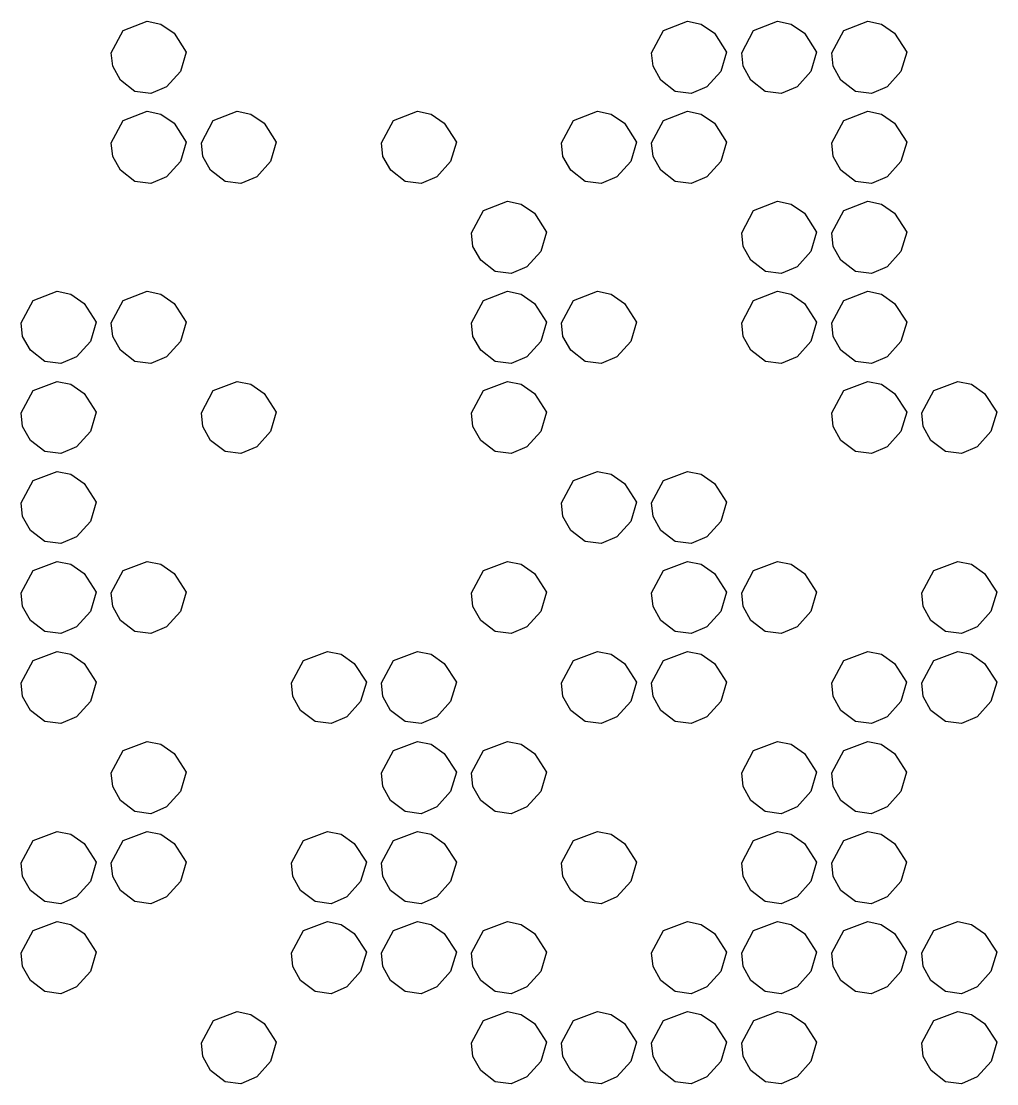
# Model space of a CAD drawing. Extents: x -13.9 to 69.6, y -29.8 to 53.7.
# Drawn here: x -13.84 to 10.62, y 2.16 to 28.81 of the extents above; entities that cross this region are included whole.
import ezdxf

# ---------------------------------------------------------------- set-up
doc = ezdxf.new("R2010")
doc.units = 0

msp = doc.modelspace()

# ---------------------------------------------------------------- linework, layer by layer
at = {"layer": 'Image'}
for p, q in [((-11.278825, 28.578363), (-10.6776, 28.807643)), ((-10.6776, 28.807643), (-10.335418, 28.735656)), ((2.267875, 28.578363), (2.8691, 28.807643)), ((2.8691, 28.807643), (3.211282, 28.735656)), ((4.525655, 28.578363), (5.12688, 28.807643)), ((5.12688, 28.807643), (5.469062, 28.735656)), ((6.783435, 28.578363), (7.38466, 28.807643)), ((7.38466, 28.807643), (7.726842, 28.735656)), ((-11.578615, 28.018361), (-11.278825, 28.578363)), ((-10.335418, 28.735656), (-10.00364, 28.50586)), ((1.968085, 28.018361), (2.267875, 28.578363)), ((3.211282, 28.735656), (3.54306, 28.50586)), ((4.225865, 28.018361), (4.525655, 28.578363)), ((5.469062, 28.735656), (5.80084, 28.50586)), ((6.483645, 28.018361), (6.783435, 28.578363)), ((7.726842, 28.735656), (8.05862, 28.50586)), ((-10.00364, 28.50586), (-9.700328, 28.034118)), ((3.54306, 28.50586), (3.846372, 28.034118)), ((5.80084, 28.50586), (6.104152, 28.034118)), ((8.05862, 28.50586), (8.361932, 28.034118)), ((-11.544003, 27.676947), (-11.578615, 28.018361)), ((-9.700328, 28.034118), (-9.844107, 27.550047)), ((2.002697, 27.676947), (1.968085, 28.018361)), ((3.846372, 28.034118), (3.702593, 27.550047)), ((4.260477, 27.676947), (4.225865, 28.018361)), ((6.104152, 28.034118), (5.960373, 27.550047)), ((6.518257, 27.676947), (6.483645, 28.018361)), ((8.361932, 28.034118), (8.218153, 27.550047)), ((-11.34827, 27.32798), (-11.544003, 27.676947)), ((-9.844107, 27.550047), (-10.191272, 27.164926)), ((2.19843, 27.32798), (2.002697, 27.676947)), ((3.702593, 27.550047), (3.355428, 27.164926)), ((4.45621, 27.32798), (4.260477, 27.676947)), ((5.960373, 27.550047), (5.613208, 27.164926)), ((6.71399, 27.32798), (6.518257, 27.676947)), ((8.218153, 27.550047), (7.870988, 27.164926)), ((-11.348267, 27.327978), (-11.34827, 27.32798)), ((-10.986061, 27.047587), (-11.348267, 27.327978)), ((2.198433, 27.327978), (2.19843, 27.32798)), ((2.560639, 27.047587), (2.198433, 27.327978)), ((4.456213, 27.327978), (4.45621, 27.32798)), ((4.818419, 27.047587), (4.456213, 27.327978)), ((6.713993, 27.327978), (6.71399, 27.32798)), ((7.076199, 27.047587), (6.713993, 27.327978)), ((-10.586159, 26.995338), (-10.986061, 27.047587)), ((-10.191272, 27.164926), (-10.586159, 26.995338)), ((2.960541, 26.995338), (2.560639, 27.047587)), ((3.355428, 27.164926), (2.960541, 26.995338)), ((5.218321, 26.995338), (4.818419, 27.047587)), ((5.613208, 27.164926), (5.218321, 26.995338)), ((7.476101, 26.995338), (7.076199, 27.047587)), ((7.870988, 27.164926), (7.476101, 26.995338)), ((-11.278815, 26.320583), (-10.67759, 26.549863)), ((-10.67759, 26.549863), (-10.335408, 26.477876)), ((-10.335408, 26.477876), (-10.00363, 26.24808)), ((-9.021035, 26.320583), (-8.41981, 26.549863)), ((-8.41981, 26.549863), (-8.077628, 26.477876)), ((-8.077628, 26.477876), (-7.74585, 26.24808)), ((-4.505485, 26.320583), (-3.90426, 26.549863)), ((-3.90426, 26.549863), (-3.562078, 26.477876)), ((-3.562078, 26.477876), (-3.2303, 26.24808)), ((0.010065, 26.320583), (0.61129, 26.549863)), ((0.61129, 26.549863), (0.953472, 26.477876)), ((0.953472, 26.477876), (1.28525, 26.24808)), ((2.267845, 26.320583), (2.86907, 26.549863)), ((2.86907, 26.549863), (3.211252, 26.477876)), ((3.211252, 26.477876), (3.54303, 26.24808)), ((6.783395, 26.320583), (7.38462, 26.549863)), ((7.38462, 26.549863), (7.726802, 26.477876)), ((7.726802, 26.477876), (8.05858, 26.24808)), ((-11.578605, 25.760581), (-11.278815, 26.320583)), ((-10.00363, 26.24808), (-9.700318, 25.776339)), ((-9.320825, 25.760581), (-9.021035, 26.320583)), ((-7.74585, 26.24808), (-7.442538, 25.776339)), ((-4.805275, 25.760581), (-4.505485, 26.320583)), ((-3.2303, 26.24808), (-2.926988, 25.776339)), ((-0.289725, 25.760581), (0.010065, 26.320583)), ((1.28525, 26.24808), (1.588562, 25.776339)), ((1.968055, 25.760581), (2.267845, 26.320583)), ((3.54303, 26.24808), (3.846342, 25.776339)), ((6.483605, 25.760581), (6.783395, 26.320583)), ((8.05858, 26.24808), (8.361892, 25.776339)), ((-11.543993, 25.419167), (-11.578605, 25.760581)), ((-9.700318, 25.776339), (-9.844097, 25.292267)), ((-9.286213, 25.419167), (-9.320825, 25.760581)), ((-7.442538, 25.776339), (-7.586317, 25.292267)), ((-4.770663, 25.419167), (-4.805275, 25.760581)), ((-2.926988, 25.776339), (-3.070767, 25.292267)), ((-0.255113, 25.419167), (-0.289725, 25.760581)), ((1.588562, 25.776339), (1.444783, 25.292267)), ((2.002667, 25.419167), (1.968055, 25.760581)), ((3.846342, 25.776339), (3.702563, 25.292267)), ((6.518217, 25.419167), (6.483605, 25.760581)), ((8.361892, 25.776339), (8.218113, 25.292267)), ((-11.34826, 25.0702), (-11.543993, 25.419167)), ((-9.09048, 25.0702), (-9.286213, 25.419167)), ((-4.57493, 25.0702), (-4.770663, 25.419167)), ((-0.05938, 25.0702), (-0.255113, 25.419167)), ((2.1984, 25.0702), (2.002667, 25.419167)), ((6.71395, 25.0702), (6.518217, 25.419167)), ((-11.348257, 25.070198), (-11.34826, 25.0702)), ((-10.986051, 24.789807), (-11.348257, 25.070198)), ((-9.844097, 25.292267), (-10.191262, 24.907146)), ((-9.090477, 25.070198), (-9.09048, 25.0702)), ((-8.728271, 24.789807), (-9.090477, 25.070198)), ((-7.586317, 25.292267), (-7.933482, 24.907146)), ((-4.574927, 25.070198), (-4.57493, 25.0702)), ((-4.212721, 24.789807), (-4.574927, 25.070198)), ((-3.070767, 25.292267), (-3.417932, 24.907146)), ((-0.059377, 25.070198), (-0.05938, 25.0702)), ((0.302829, 24.789807), (-0.059377, 25.070198)), ((1.444783, 25.292267), (1.097618, 24.907146)), ((2.198403, 25.070198), (2.1984, 25.0702)), ((2.560609, 24.789807), (2.198403, 25.070198)), ((3.702563, 25.292267), (3.355398, 24.907146)), ((6.713953, 25.070198), (6.71395, 25.0702)), ((7.076159, 24.789807), (6.713953, 25.070198)), ((8.218113, 25.292267), (7.870948, 24.907146)), ((-10.586149, 24.737558), (-10.986051, 24.789807)), ((-10.191262, 24.907146), (-10.586149, 24.737558)), ((-8.328369, 24.737558), (-8.728271, 24.789807)), ((-7.933482, 24.907146), (-8.328369, 24.737558)), ((-3.812819, 24.737558), (-4.212721, 24.789807)), ((-3.417932, 24.907146), (-3.812819, 24.737558)), ((0.702731, 24.737558), (0.302829, 24.789807)), ((1.097618, 24.907146), (0.702731, 24.737558)), ((2.960511, 24.737558), (2.560609, 24.789807)), ((3.355398, 24.907146), (2.960511, 24.737558)), ((7.476061, 24.737558), (7.076159, 24.789807)), ((7.870948, 24.907146), (7.476061, 24.737558)), ((-2.247665, 24.062803), (-1.64644, 24.292083)), ((-1.64644, 24.292083), (-1.304258, 24.220096)), ((4.525665, 24.062803), (5.12689, 24.292083)), ((5.12689, 24.292083), (5.469072, 24.220096)), ((6.783445, 24.062803), (7.38467, 24.292083)), ((7.38467, 24.292083), (7.726852, 24.220096)), ((-2.547455, 23.502801), (-2.247665, 24.062803)), ((-1.304258, 24.220096), (-0.97248, 23.9903)), ((-0.97248, 23.9903), (-0.669168, 23.518558)), ((4.225875, 23.502801), (4.525665, 24.062803)), ((5.469072, 24.220096), (5.80085, 23.9903)), ((5.80085, 23.9903), (6.104162, 23.518558)), ((6.483655, 23.502801), (6.783445, 24.062803)), ((7.726852, 24.220096), (8.05863, 23.9903)), ((8.05863, 23.9903), (8.361942, 23.518558)), ((-2.512843, 23.161387), (-2.547455, 23.502801)), ((-0.669168, 23.518558), (-0.812947, 23.034487)), ((4.260487, 23.161387), (4.225875, 23.502801)), ((6.104162, 23.518558), (5.960383, 23.034487)), ((6.518267, 23.161387), (6.483655, 23.502801)), ((8.361942, 23.518558), (8.218163, 23.034487)), ((-2.31711, 22.81242), (-2.512843, 23.161387)), ((-0.812947, 23.034487), (-1.160112, 22.649366)), ((4.45622, 22.81242), (4.260487, 23.161387)), ((5.960383, 23.034487), (5.613218, 22.649366)), ((6.714, 22.81242), (6.518267, 23.161387)), ((8.218163, 23.034487), (7.870998, 22.649366)), ((-2.317107, 22.812418), (-2.31711, 22.81242)), ((-1.954901, 22.532027), (-2.317107, 22.812418)), ((4.456223, 22.812418), (4.45622, 22.81242)), ((4.818429, 22.532027), (4.456223, 22.812418)), ((6.714003, 22.812418), (6.714, 22.81242)), ((7.076209, 22.532027), (6.714003, 22.812418)), ((-1.554999, 22.479778), (-1.954901, 22.532027)), ((-1.160112, 22.649366), (-1.554999, 22.479778)), ((5.218331, 22.479778), (4.818429, 22.532027)), ((5.613218, 22.649366), (5.218331, 22.479778)), ((7.476111, 22.479778), (7.076209, 22.532027)), ((7.870998, 22.649366), (7.476111, 22.479778)), ((-13.536495, 21.805023), (-12.93527, 22.034303)), ((-12.93527, 22.034303), (-12.593088, 21.962316)), ((-12.593088, 21.962316), (-12.26131, 21.73252)), ((-11.278715, 21.805023), (-10.67749, 22.034303)), ((-10.67749, 22.034303), (-10.335308, 21.962316)), ((-10.335308, 21.962316), (-10.00353, 21.73252)), ((-2.247615, 21.805023), (-1.64639, 22.034303)), ((-1.64639, 22.034303), (-1.304208, 21.962316)), ((-1.304208, 21.962316), (-0.97243, 21.73252)), ((0.010165, 21.805023), (0.61139, 22.034303)), ((0.61139, 22.034303), (0.953572, 21.962316)), ((0.953572, 21.962316), (1.28535, 21.73252)), ((4.525715, 21.805023), (5.12694, 22.034303)), ((5.12694, 22.034303), (5.469122, 21.962316)), ((5.469122, 21.962316), (5.8009, 21.73252)), ((6.783495, 21.805023), (7.38472, 22.034303)), ((7.38472, 22.034303), (7.726902, 21.962316)), ((7.726902, 21.962316), (8.05868, 21.73252)), ((-13.836285, 21.245021), (-13.536495, 21.805023)), ((-12.26131, 21.73252), (-11.957998, 21.260779)), ((-11.578505, 21.245021), (-11.278715, 21.805023)), ((-10.00353, 21.73252), (-9.700218, 21.260779)), ((-2.547405, 21.245021), (-2.247615, 21.805023)), ((-0.97243, 21.73252), (-0.669118, 21.260779)), ((-0.289625, 21.245021), (0.010165, 21.805023)), ((1.28535, 21.73252), (1.588662, 21.260779)), ((4.225925, 21.245021), (4.525715, 21.805023)), ((5.8009, 21.73252), (6.104212, 21.260779)), ((6.483705, 21.245021), (6.783495, 21.805023)), ((8.05868, 21.73252), (8.361992, 21.260779)), ((-13.801673, 20.903607), (-13.836285, 21.245021)), ((-11.957998, 21.260779), (-12.101777, 20.776707)), ((-11.543893, 20.903607), (-11.578505, 21.245021)), ((-9.700218, 21.260779), (-9.843997, 20.776707)), ((-2.512793, 20.903607), (-2.547405, 21.245021)), ((-0.669118, 21.260779), (-0.812897, 20.776707)), ((-0.255013, 20.903607), (-0.289625, 21.245021)), ((1.588662, 21.260779), (1.444883, 20.776707)), ((4.260537, 20.903607), (4.225925, 21.245021)), ((6.104212, 21.260779), (5.960433, 20.776707)), ((6.518317, 20.903607), (6.483705, 21.245021)), ((8.361992, 21.260779), (8.218213, 20.776707)), ((-13.60594, 20.55464), (-13.801673, 20.903607)), ((-11.34816, 20.55464), (-11.543893, 20.903607)), ((-2.31706, 20.55464), (-2.512793, 20.903607)), ((-0.05928, 20.55464), (-0.255013, 20.903607)), ((4.45627, 20.55464), (4.260537, 20.903607)), ((6.71405, 20.55464), (6.518317, 20.903607)), ((-13.605937, 20.554638), (-13.60594, 20.55464)), ((-13.243731, 20.274247), (-13.605937, 20.554638)), ((-12.101777, 20.776707), (-12.448942, 20.391586)), ((-11.348157, 20.554638), (-11.34816, 20.55464)), ((-10.985951, 20.274247), (-11.348157, 20.554638)), ((-9.843997, 20.776707), (-10.191162, 20.391586)), ((-2.317057, 20.554638), (-2.31706, 20.55464)), ((-1.954851, 20.274247), (-2.317057, 20.554638)), ((-0.812897, 20.776707), (-1.160062, 20.391586)), ((-0.059277, 20.554638), (-0.05928, 20.55464)), ((0.302929, 20.274247), (-0.059277, 20.554638)), ((1.444883, 20.776707), (1.097718, 20.391586)), ((4.456273, 20.554638), (4.45627, 20.55464)), ((4.818479, 20.274247), (4.456273, 20.554638)), ((5.960433, 20.776707), (5.613268, 20.391586)), ((6.714053, 20.554638), (6.71405, 20.55464)), ((7.076259, 20.274247), (6.714053, 20.554638)), ((8.218213, 20.776707), (7.871048, 20.391586)), ((-12.843829, 20.221998), (-13.243731, 20.274247)), ((-12.448942, 20.391586), (-12.843829, 20.221998)), ((-10.586049, 20.221998), (-10.985951, 20.274247)), ((-10.191162, 20.391586), (-10.586049, 20.221998)), ((-1.554949, 20.221998), (-1.954851, 20.274247)), ((-1.160062, 20.391586), (-1.554949, 20.221998)), ((0.702831, 20.221998), (0.302929, 20.274247)), ((1.097718, 20.391586), (0.702831, 20.221998)), ((5.218381, 20.221998), (4.818479, 20.274247)), ((5.613268, 20.391586), (5.218381, 20.221998)), ((7.476161, 20.221998), (7.076259, 20.274247)), ((7.871048, 20.391586), (7.476161, 20.221998)), ((-13.536595, 19.547243), (-12.93537, 19.776523)), ((-12.93537, 19.776523), (-12.593188, 19.704536)), ((-9.021045, 19.547243), (-8.41982, 19.776523)), ((-8.41982, 19.776523), (-8.077638, 19.704536)), ((-2.247715, 19.547243), (-1.64649, 19.776523)), ((-1.64649, 19.776523), (-1.304308, 19.704536)), ((6.783385, 19.547243), (7.38461, 19.776523)), ((7.38461, 19.776523), (7.726792, 19.704536)), ((9.041165, 19.547243), (9.64239, 19.776523)), ((9.64239, 19.776523), (9.984572, 19.704536)), ((-13.836385, 18.987241), (-13.536595, 19.547243)), ((-12.593188, 19.704536), (-12.26141, 19.47474)), ((-12.26141, 19.47474), (-11.958098, 19.002998)), ((-9.320835, 18.987241), (-9.021045, 19.547243)), ((-8.077638, 19.704536), (-7.74586, 19.47474)), ((-7.74586, 19.47474), (-7.442548, 19.002998)), ((-2.547505, 18.987241), (-2.247715, 19.547243)), ((-1.304308, 19.704536), (-0.97253, 19.47474)), ((-0.97253, 19.47474), (-0.669218, 19.002998)), ((6.483595, 18.987241), (6.783385, 19.547243)), ((7.726792, 19.704536), (8.05857, 19.47474)), ((8.05857, 19.47474), (8.361882, 19.002998)), ((8.741375, 18.987241), (9.041165, 19.547243)), ((9.984572, 19.704536), (10.31635, 19.47474)), ((10.31635, 19.47474), (10.619662, 19.002998)), ((-13.801773, 18.645827), (-13.836385, 18.987241)), ((-11.958098, 19.002998), (-12.101877, 18.518927)), ((-9.286223, 18.645827), (-9.320835, 18.987241)), ((-7.442548, 19.002998), (-7.586327, 18.518927)), ((-2.512893, 18.645827), (-2.547505, 18.987241)), ((-0.669218, 19.002998), (-0.812997, 18.518927)), ((6.518207, 18.645827), (6.483595, 18.987241)), ((8.361882, 19.002998), (8.218103, 18.518927)), ((8.775987, 18.645827), (8.741375, 18.987241)), ((10.619662, 19.002998), (10.475883, 18.518927)), ((-13.60604, 18.29686), (-13.801773, 18.645827)), ((-12.101877, 18.518927), (-12.449042, 18.133806)), ((-9.09049, 18.29686), (-9.286223, 18.645827)), ((-7.586327, 18.518927), (-7.933492, 18.133806)), ((-2.31716, 18.29686), (-2.512893, 18.645827)), ((-0.812997, 18.518927), (-1.160162, 18.133806)), ((6.71394, 18.29686), (6.518207, 18.645827)), ((8.218103, 18.518927), (7.870938, 18.133806)), ((8.97172, 18.29686), (8.775987, 18.645827)), ((10.475883, 18.518927), (10.128718, 18.133806)), ((-13.606037, 18.296858), (-13.60604, 18.29686)), ((-13.243831, 18.016467), (-13.606037, 18.296858)), ((-12.449042, 18.133806), (-12.843929, 17.964218)), ((-9.090487, 18.296858), (-9.09049, 18.29686)), ((-8.728281, 18.016467), (-9.090487, 18.296858)), ((-7.933492, 18.133806), (-8.328379, 17.964218)), ((-2.317157, 18.296858), (-2.31716, 18.29686)), ((-1.954951, 18.016467), (-2.317157, 18.296858)), ((-1.160162, 18.133806), (-1.555049, 17.964218)), ((6.713943, 18.296858), (6.71394, 18.29686)), ((7.076149, 18.016467), (6.713943, 18.296858)), ((7.870938, 18.133806), (7.476051, 17.964218)), ((8.971723, 18.296858), (8.97172, 18.29686)), ((9.333929, 18.016467), (8.971723, 18.296858)), ((10.128718, 18.133806), (9.733831, 17.964218)), ((-12.843929, 17.964218), (-13.243831, 18.016467)), ((-8.328379, 17.964218), (-8.728281, 18.016467)), ((-1.555049, 17.964218), (-1.954951, 18.016467)), ((7.476051, 17.964218), (7.076149, 18.016467)), ((9.733831, 17.964218), (9.333929, 18.016467)), ((-13.536735, 17.289463), (-12.93551, 17.518743)), ((-12.93551, 17.518743), (-12.593328, 17.446756)), ((-12.593328, 17.446756), (-12.26155, 17.21696)), ((0.009965, 17.289463), (0.61119, 17.518743)), ((0.61119, 17.518743), (0.953372, 17.446756)), ((0.953372, 17.446756), (1.28515, 17.21696)), ((2.267745, 17.289463), (2.86897, 17.518743)), ((2.86897, 17.518743), (3.211152, 17.446756)), ((3.211152, 17.446756), (3.54293, 17.21696)), ((-13.836525, 16.729461), (-13.536735, 17.289463)), ((-12.26155, 17.21696), (-11.958238, 16.745219)), ((-0.289825, 16.729461), (0.009965, 17.289463)), ((1.28515, 17.21696), (1.588462, 16.745219)), ((1.967955, 16.729461), (2.267745, 17.289463)), ((3.54293, 17.21696), (3.846242, 16.745219)), ((-13.801913, 16.388047), (-13.836525, 16.729461)), ((-11.958238, 16.745219), (-12.102017, 16.261147)), ((-0.255213, 16.388047), (-0.289825, 16.729461)), ((1.588462, 16.745219), (1.444683, 16.261147)), ((2.002567, 16.388047), (1.967955, 16.729461)), ((3.846242, 16.745219), (3.702463, 16.261147)), ((-13.60618, 16.03908), (-13.801913, 16.388047)), ((-12.102017, 16.261147), (-12.449182, 15.876026)), ((-0.05948, 16.03908), (-0.255213, 16.388047)), ((1.444683, 16.261147), (1.097518, 15.876026)), ((2.1983, 16.03908), (2.002567, 16.388047)), ((3.702463, 16.261147), (3.355298, 15.876026)), ((-13.606177, 16.039078), (-13.60618, 16.03908)), ((-13.243971, 15.758687), (-13.606177, 16.039078)), ((-0.059477, 16.039078), (-0.05948, 16.03908)), ((0.302729, 15.758687), (-0.059477, 16.039078)), ((2.198303, 16.039078), (2.1983, 16.03908)), ((2.560509, 15.758687), (2.198303, 16.039078)), ((-12.844069, 15.706438), (-13.243971, 15.758687)), ((-12.449182, 15.876026), (-12.844069, 15.706438)), ((0.702631, 15.706438), (0.302729, 15.758687)), ((1.097518, 15.876026), (0.702631, 15.706438)), ((2.960411, 15.706438), (2.560509, 15.758687)), ((3.355298, 15.876026), (2.960411, 15.706438)), ((-13.536755, 15.031683), (-12.93553, 15.260963)), ((-12.93553, 15.260963), (-12.593348, 15.188976)), ((-11.278975, 15.031683), (-10.67775, 15.260963)), ((-10.67775, 15.260963), (-10.335568, 15.188976)), ((-2.247875, 15.031683), (-1.64665, 15.260963)), ((-1.64665, 15.260963), (-1.304468, 15.188976)), ((2.267675, 15.031683), (2.8689, 15.260963)), ((2.8689, 15.260963), (3.211082, 15.188976)), ((4.525455, 15.031683), (5.12668, 15.260963)), ((5.12668, 15.260963), (5.468862, 15.188976)), ((9.041005, 15.031683), (9.64223, 15.260963)), ((9.64223, 15.260963), (9.984412, 15.188976)), ((-13.836545, 14.471681), (-13.536755, 15.031683)), ((-12.593348, 15.188976), (-12.26157, 14.95918)), ((-12.26157, 14.95918), (-11.958258, 14.487438)), ((-11.578765, 14.471681), (-11.278975, 15.031683)), ((-10.335568, 15.188976), (-10.00379, 14.95918)), ((-10.00379, 14.95918), (-9.700478, 14.487438)), ((-2.547665, 14.471681), (-2.247875, 15.031683)), ((-1.304468, 15.188976), (-0.97269, 14.95918)), ((-0.97269, 14.95918), (-0.669378, 14.487438)), ((1.967885, 14.471681), (2.267675, 15.031683)), ((3.211082, 15.188976), (3.54286, 14.95918)), ((3.54286, 14.95918), (3.846172, 14.487438)), ((4.225665, 14.471681), (4.525455, 15.031683)), ((5.468862, 15.188976), (5.80064, 14.95918)), ((5.80064, 14.95918), (6.103952, 14.487438)), ((8.741215, 14.471681), (9.041005, 15.031683)), ((9.984412, 15.188976), (10.31619, 14.95918)), ((10.31619, 14.95918), (10.619502, 14.487438)), ((-13.801933, 14.130267), (-13.836545, 14.471681)), ((-11.958258, 14.487438), (-12.102037, 14.003367)), ((-11.544153, 14.130267), (-11.578765, 14.471681)), ((-9.700478, 14.487438), (-9.844257, 14.003367)), ((-2.513053, 14.130267), (-2.547665, 14.471681)), ((-0.669378, 14.487438), (-0.813157, 14.003367)), ((2.002497, 14.130267), (1.967885, 14.471681)), ((3.846172, 14.487438), (3.702393, 14.003367)), ((4.260277, 14.130267), (4.225665, 14.471681)), ((6.103952, 14.487438), (5.960173, 14.003367)), ((8.775827, 14.130267), (8.741215, 14.471681)), ((10.619502, 14.487438), (10.475723, 14.003367)), ((-13.6062, 13.7813), (-13.801933, 14.130267)), ((-11.34842, 13.7813), (-11.544153, 14.130267)), ((-2.31732, 13.7813), (-2.513053, 14.130267)), ((2.19823, 13.7813), (2.002497, 14.130267)), ((4.45601, 13.7813), (4.260277, 14.130267)), ((8.97156, 13.7813), (8.775827, 14.130267)), ((-12.102037, 14.003367), (-12.449202, 13.618246)), ((-9.844257, 14.003367), (-10.191422, 13.618246)), ((-0.813157, 14.003367), (-1.160322, 13.618246)), ((3.702393, 14.003367), (3.355228, 13.618246)), ((5.960173, 14.003367), (5.613008, 13.618246)), ((10.475723, 14.003367), (10.128558, 13.618246)), ((-13.606197, 13.781298), (-13.6062, 13.7813)), ((-13.243991, 13.500907), (-13.606197, 13.781298)), ((-12.449202, 13.618246), (-12.844089, 13.448658)), ((-11.348417, 13.781298), (-11.34842, 13.7813)), ((-10.986211, 13.500907), (-11.348417, 13.781298)), ((-10.191422, 13.618246), (-10.586309, 13.448658)), ((-2.317317, 13.781298), (-2.31732, 13.7813)), ((-1.955111, 13.500907), (-2.317317, 13.781298)), ((-1.160322, 13.618246), (-1.555209, 13.448658)), ((2.198233, 13.781298), (2.19823, 13.7813)), ((2.560439, 13.500907), (2.198233, 13.781298)), ((3.355228, 13.618246), (2.960341, 13.448658)), ((4.456013, 13.781298), (4.45601, 13.7813)), ((4.818219, 13.500907), (4.456013, 13.781298)), ((5.613008, 13.618246), (5.218121, 13.448658)), ((8.971563, 13.781298), (8.97156, 13.7813)), ((9.333769, 13.500907), (8.971563, 13.781298)), ((10.128558, 13.618246), (9.733671, 13.448658)), ((-12.844089, 13.448658), (-13.243991, 13.500907)), ((-10.586309, 13.448658), (-10.986211, 13.500907)), ((-1.555209, 13.448658), (-1.955111, 13.500907)), ((2.960341, 13.448658), (2.560439, 13.500907)), ((5.218121, 13.448658), (4.818219, 13.500907)), ((9.733671, 13.448658), (9.333769, 13.500907)), ((-13.536655, 12.773953), (-12.93543, 13.003233)), ((-12.93543, 13.003233), (-12.593248, 12.931246)), ((-12.593248, 12.931246), (-12.26147, 12.70145)), ((-6.763325, 12.773953), (-6.1621, 13.003233)), ((-6.1621, 13.003233), (-5.819918, 12.931246)), ((-5.819918, 12.931246), (-5.48814, 12.70145)), ((-4.505545, 12.773953), (-3.90432, 13.003233)), ((-3.90432, 13.003233), (-3.562138, 12.931246)), ((-3.562138, 12.931246), (-3.23036, 12.70145)), ((0.010005, 12.773953), (0.61123, 13.003233)), ((0.61123, 13.003233), (0.953412, 12.931246)), ((0.953412, 12.931246), (1.28519, 12.70145)), ((2.267785, 12.773953), (2.86901, 13.003233)), ((2.86901, 13.003233), (3.211192, 12.931246)), ((3.211192, 12.931246), (3.54297, 12.70145)), ((6.783335, 12.773953), (7.38456, 13.003233)), ((7.38456, 13.003233), (7.726742, 12.931246)), ((7.726742, 12.931246), (8.05852, 12.70145)), ((9.041115, 12.773953), (9.64234, 13.003233)), ((9.64234, 13.003233), (9.984522, 12.931246)), ((9.984522, 12.931246), (10.3163, 12.70145)), ((-13.836445, 12.213951), (-13.536655, 12.773953)), ((-12.26147, 12.70145), (-11.958158, 12.229709)), ((-7.063115, 12.213951), (-6.763325, 12.773953)), ((-5.48814, 12.70145), (-5.184828, 12.229709)), ((-4.805335, 12.213951), (-4.505545, 12.773953)), ((-3.23036, 12.70145), (-2.927048, 12.229709)), ((-0.289785, 12.213951), (0.010005, 12.773953)), ((1.28519, 12.70145), (1.588502, 12.229709)), ((1.967995, 12.213951), (2.267785, 12.773953)), ((3.54297, 12.70145), (3.846282, 12.229709)), ((6.483545, 12.213951), (6.783335, 12.773953)), ((8.05852, 12.70145), (8.361832, 12.229709)), ((8.741325, 12.213951), (9.041115, 12.773953)), ((10.3163, 12.70145), (10.619612, 12.229709)), ((-13.801833, 11.872537), (-13.836445, 12.213951)), ((-11.958158, 12.229709), (-12.101937, 11.745638)), ((-7.028503, 11.872537), (-7.063115, 12.213951)), ((-5.184828, 12.229709), (-5.328607, 11.745638)), ((-4.770723, 11.872537), (-4.805335, 12.213951)), ((-2.927048, 12.229709), (-3.070827, 11.745638)), ((-0.255173, 11.872537), (-0.289785, 12.213951)), ((1.588502, 12.229709), (1.444723, 11.745638)), ((2.002607, 11.872537), (1.967995, 12.213951)), ((3.846282, 12.229709), (3.702503, 11.745638)), ((6.518157, 11.872537), (6.483545, 12.213951)), ((8.361832, 12.229709), (8.218053, 11.745638)), ((8.775937, 11.872537), (8.741325, 12.213951)), ((10.619612, 12.229709), (10.475833, 11.745638)), ((-13.6061, 11.52357), (-13.801833, 11.872537)), ((-12.101937, 11.745638), (-12.449102, 11.360517)), ((-6.83277, 11.52357), (-7.028503, 11.872537)), ((-5.328607, 11.745638), (-5.675772, 11.360517)), ((-4.57499, 11.52357), (-4.770723, 11.872537)), ((-3.070827, 11.745638), (-3.417992, 11.360517)), ((-0.05944, 11.52357), (-0.255173, 11.872537)), ((1.444723, 11.745638), (1.097558, 11.360517)), ((2.19834, 11.52357), (2.002607, 11.872537)), ((3.702503, 11.745638), (3.355338, 11.360517)), ((6.71389, 11.52357), (6.518157, 11.872537)), ((8.218053, 11.745638), (7.870888, 11.360517)), ((8.97167, 11.52357), (8.775937, 11.872537)), ((10.475833, 11.745638), (10.128668, 11.360517)), ((-13.606097, 11.523569), (-13.6061, 11.52357)), ((-13.243891, 11.243178), (-13.606097, 11.523569)), ((-6.832767, 11.523569), (-6.83277, 11.52357)), ((-6.470561, 11.243178), (-6.832767, 11.523569)), ((-4.574987, 11.523569), (-4.57499, 11.52357)), ((-4.212781, 11.243178), (-4.574987, 11.523569)), ((-0.059437, 11.523569), (-0.05944, 11.52357)), ((0.302769, 11.243178), (-0.059437, 11.523569)), ((2.198343, 11.523569), (2.19834, 11.52357)), ((2.560549, 11.243178), (2.198343, 11.523569)), ((6.713893, 11.523569), (6.71389, 11.52357)), ((7.076099, 11.243178), (6.713893, 11.523569)), ((8.971673, 11.523569), (8.97167, 11.52357)), ((9.333879, 11.243178), (8.971673, 11.523569)), ((-12.843989, 11.190929), (-13.243891, 11.243178)), ((-12.449102, 11.360517), (-12.843989, 11.190929)), ((-6.070659, 11.190929), (-6.470561, 11.243178)), ((-5.675772, 11.360517), (-6.070659, 11.190929)), ((-3.812879, 11.190929), (-4.212781, 11.243178)), ((-3.417992, 11.360517), (-3.812879, 11.190929)), ((0.702671, 11.190929), (0.302769, 11.243178)), ((1.097558, 11.360517), (0.702671, 11.190929)), ((2.960451, 11.190929), (2.560549, 11.243178)), ((3.355338, 11.360517), (2.960451, 11.190929)), ((7.476001, 11.190929), (7.076099, 11.243178)), ((7.870888, 11.360517), (7.476001, 11.190929)), ((9.733781, 11.190929), (9.333879, 11.243178)), ((10.128668, 11.360517), (9.733781, 11.190929)), ((-11.278955, 10.516173), (-10.67773, 10.745453)), ((-10.67773, 10.745453), (-10.335548, 10.673466)), ((-10.335548, 10.673466), (-10.00377, 10.44367)), ((-4.505625, 10.516173), (-3.9044, 10.745453)), ((-3.9044, 10.745453), (-3.562218, 10.673466)), ((-3.562218, 10.673466), (-3.23044, 10.44367)), ((-2.247845, 10.516173), (-1.64662, 10.745453)), ((-1.64662, 10.745453), (-1.304438, 10.673466)), ((-1.304438, 10.673466), (-0.97266, 10.44367)), ((4.525485, 10.516173), (5.12671, 10.745453)), ((5.12671, 10.745453), (5.468892, 10.673466)), ((5.468892, 10.673466), (5.80067, 10.44367)), ((6.783265, 10.516173), (7.38449, 10.745453)), ((7.38449, 10.745453), (7.726672, 10.673466)), ((7.726672, 10.673466), (8.05845, 10.44367)), ((-11.578745, 9.956171), (-11.278955, 10.516173)), ((-10.00377, 10.44367), (-9.700458, 9.971929)), ((-4.805415, 9.956171), (-4.505625, 10.516173)), ((-3.23044, 10.44367), (-2.927128, 9.971929)), ((-2.547635, 9.956171), (-2.247845, 10.516173)), ((-0.97266, 10.44367), (-0.669348, 9.971929)), ((4.225695, 9.956171), (4.525485, 10.516173)), ((5.80067, 10.44367), (6.103982, 9.971929)), ((6.483475, 9.956171), (6.783265, 10.516173)), ((8.05845, 10.44367), (8.361762, 9.971929)), ((-11.544133, 9.614757), (-11.578745, 9.956171)), ((-9.700458, 9.971929), (-9.844237, 9.487857)), ((-4.770803, 9.614757), (-4.805415, 9.956171)), ((-2.927128, 9.971929), (-3.070907, 9.487857)), ((-2.513023, 9.614757), (-2.547635, 9.956171)), ((-0.669348, 9.971929), (-0.813127, 9.487857)), ((4.260307, 9.614757), (4.225695, 9.956171)), ((6.103982, 9.971929), (5.960203, 9.487857)), ((6.518087, 9.614757), (6.483475, 9.956171)), ((8.361762, 9.971929), (8.217983, 9.487857)), ((-11.3484, 9.26579), (-11.544133, 9.614757)), ((-4.57507, 9.26579), (-4.770803, 9.614757)), ((-2.31729, 9.26579), (-2.513023, 9.614757)), ((4.45604, 9.26579), (4.260307, 9.614757)), ((6.71382, 9.26579), (6.518087, 9.614757)), ((-9.844237, 9.487857), (-10.191402, 9.102736)), ((-3.070907, 9.487857), (-3.418072, 9.102736)), ((-0.813127, 9.487857), (-1.160292, 9.102736)), ((5.960203, 9.487857), (5.613038, 9.102736)), ((8.217983, 9.487857), (7.870818, 9.102736)), ((-11.348397, 9.265788), (-11.3484, 9.26579)), ((-10.986191, 8.985397), (-11.348397, 9.265788)), ((-10.191402, 9.102736), (-10.586289, 8.933148)), ((-4.575067, 9.265788), (-4.57507, 9.26579)), ((-4.212861, 8.985397), (-4.575067, 9.265788)), ((-3.418072, 9.102736), (-3.812959, 8.933148)), ((-2.317287, 9.265788), (-2.31729, 9.26579)), ((-1.955081, 8.985397), (-2.317287, 9.265788)), ((-1.160292, 9.102736), (-1.555179, 8.933148)), ((4.456043, 9.265788), (4.45604, 9.26579)), ((4.818249, 8.985397), (4.456043, 9.265788)), ((5.613038, 9.102736), (5.218151, 8.933148)), ((6.713823, 9.265788), (6.71382, 9.26579)), ((7.076029, 8.985397), (6.713823, 9.265788)), ((7.870818, 9.102736), (7.475931, 8.933148)), ((-10.586289, 8.933148), (-10.986191, 8.985397)), ((-3.812959, 8.933148), (-4.212861, 8.985397)), ((-1.555179, 8.933148), (-1.955081, 8.985397)), ((5.218151, 8.933148), (4.818249, 8.985397)), ((7.475931, 8.933148), (7.076029, 8.985397)), ((-13.536735, 8.258393), (-12.93551, 8.487673)), ((-12.93551, 8.487673), (-12.593328, 8.415686)), ((-12.593328, 8.415686), (-12.26155, 8.18589)), ((-11.278955, 8.258393), (-10.67773, 8.487673)), ((-10.67773, 8.487673), (-10.335548, 8.415686)), ((-10.335548, 8.415686), (-10.00377, 8.18589)), ((-6.763405, 8.258393), (-6.16218, 8.487673)), ((-6.16218, 8.487673), (-5.819998, 8.415686)), ((-5.819998, 8.415686), (-5.48822, 8.18589)), ((-4.505625, 8.258393), (-3.9044, 8.487673)), ((-3.9044, 8.487673), (-3.562218, 8.415686)), ((-3.562218, 8.415686), (-3.23044, 8.18589)), ((0.009925, 8.258393), (0.61115, 8.487673)), ((0.61115, 8.487673), (0.953332, 8.415686)), ((0.953332, 8.415686), (1.28511, 8.18589)), ((4.525475, 8.258393), (5.1267, 8.487673)), ((5.1267, 8.487673), (5.468882, 8.415686)), ((5.468882, 8.415686), (5.80066, 8.18589)), ((6.783255, 8.258393), (7.38448, 8.487673)), ((7.38448, 8.487673), (7.726662, 8.415686)), ((7.726662, 8.415686), (8.05844, 8.18589)), ((-13.836525, 7.698391), (-13.536735, 8.258393)), ((-12.26155, 8.18589), (-11.958238, 7.714149)), ((-11.578745, 7.698391), (-11.278955, 8.258393)), ((-10.00377, 8.18589), (-9.700458, 7.714149)), ((-7.063195, 7.698391), (-6.763405, 8.258393)), ((-5.48822, 8.18589), (-5.184908, 7.714149)), ((-4.805415, 7.698391), (-4.505625, 8.258393)), ((-3.23044, 8.18589), (-2.927128, 7.714149)), ((-0.289865, 7.698391), (0.009925, 8.258393)), ((1.28511, 8.18589), (1.588422, 7.714149)), ((4.225685, 7.698391), (4.525475, 8.258393)), ((5.80066, 8.18589), (6.103972, 7.714149)), ((6.483465, 7.698391), (6.783255, 8.258393)), ((8.05844, 8.18589), (8.361752, 7.714149)), ((-13.801913, 7.356977), (-13.836525, 7.698391)), ((-11.958238, 7.714149), (-12.102017, 7.230077)), ((-11.544133, 7.356977), (-11.578745, 7.698391)), ((-9.700458, 7.714149), (-9.844237, 7.230077)), ((-7.028583, 7.356977), (-7.063195, 7.698391)), ((-5.184908, 7.714149), (-5.328687, 7.230077)), ((-4.770803, 7.356977), (-4.805415, 7.698391)), ((-2.927128, 7.714149), (-3.070907, 7.230077)), ((-0.255253, 7.356977), (-0.289865, 7.698391)), ((1.588422, 7.714149), (1.444643, 7.230077)), ((4.260297, 7.356977), (4.225685, 7.698391)), ((6.103972, 7.714149), (5.960193, 7.230077)), ((6.518077, 7.356977), (6.483465, 7.698391)), ((8.361752, 7.714149), (8.217973, 7.230077)), ((-13.60618, 7.00801), (-13.801913, 7.356977)), ((-12.102017, 7.230077), (-12.449182, 6.844956)), ((-11.3484, 7.00801), (-11.544133, 7.356977)), ((-9.844237, 7.230077), (-10.191402, 6.844956)), ((-6.83285, 7.00801), (-7.028583, 7.356977)), ((-5.328687, 7.230077), (-5.675852, 6.844956)), ((-4.57507, 7.00801), (-4.770803, 7.356977)), ((-3.070907, 7.230077), (-3.418072, 6.844956)), ((-0.05952, 7.00801), (-0.255253, 7.356977)), ((1.444643, 7.230077), (1.097478, 6.844956)), ((4.45603, 7.00801), (4.260297, 7.356977)), ((5.960193, 7.230077), (5.613028, 6.844956)), ((6.71381, 7.00801), (6.518077, 7.356977)), ((8.217973, 7.230077), (7.870808, 6.844956)), ((-13.606177, 7.008008), (-13.60618, 7.00801)), ((-13.243971, 6.727617), (-13.606177, 7.008008)), ((-11.348397, 7.008008), (-11.3484, 7.00801)), ((-10.986191, 6.727617), (-11.348397, 7.008008)), ((-6.832847, 7.008008), (-6.83285, 7.00801)), ((-6.470641, 6.727617), (-6.832847, 7.008008)), ((-4.575067, 7.008008), (-4.57507, 7.00801)), ((-4.212861, 6.727617), (-4.575067, 7.008008)), ((-0.059517, 7.008008), (-0.05952, 7.00801)), ((0.302689, 6.727617), (-0.059517, 7.008008)), ((4.456033, 7.008008), (4.45603, 7.00801)), ((4.818239, 6.727617), (4.456033, 7.008008)), ((6.713813, 7.008008), (6.71381, 7.00801)), ((7.076019, 6.727617), (6.713813, 7.008008)), ((-12.844069, 6.675368), (-13.243971, 6.727617)), ((-12.449182, 6.844956), (-12.844069, 6.675368)), ((-10.586289, 6.675368), (-10.986191, 6.727617)), ((-10.191402, 6.844956), (-10.586289, 6.675368)), ((-6.070739, 6.675368), (-6.470641, 6.727617)), ((-5.675852, 6.844956), (-6.070739, 6.675368)), ((-3.812959, 6.675368), (-4.212861, 6.727617)), ((-3.418072, 6.844956), (-3.812959, 6.675368)), ((0.702591, 6.675368), (0.302689, 6.727617)), ((1.097478, 6.844956), (0.702591, 6.675368)), ((5.218141, 6.675368), (4.818239, 6.727617)), ((5.613028, 6.844956), (5.218141, 6.675368)), ((7.475921, 6.675368), (7.076019, 6.727617)), ((7.870808, 6.844956), (7.475921, 6.675368)), ((-13.536755, 6.000613), (-12.93553, 6.229893)), ((-12.93553, 6.229893), (-12.593348, 6.157906)), ((-12.593348, 6.157906), (-12.26157, 5.92811)), ((-6.763425, 6.000613), (-6.1622, 6.229893)), ((-6.1622, 6.229893), (-5.820018, 6.157906)), ((-5.820018, 6.157906), (-5.48824, 5.92811)), ((-4.505645, 6.000613), (-3.90442, 6.229893)), ((-3.90442, 6.229893), (-3.562238, 6.157906)), ((-3.562238, 6.157906), (-3.23046, 5.92811)), ((-2.247865, 6.000613), (-1.64664, 6.229893)), ((-1.64664, 6.229893), (-1.304458, 6.157906)), ((-1.304458, 6.157906), (-0.97268, 5.92811)), ((2.267685, 6.000613), (2.86891, 6.229893)), ((2.86891, 6.229893), (3.211092, 6.157906)), ((3.211092, 6.157906), (3.54287, 5.92811)), ((4.525465, 6.000613), (5.12669, 6.229893)), ((5.12669, 6.229893), (5.468872, 6.157906)), ((5.468872, 6.157906), (5.80065, 5.92811)), ((6.783245, 6.000613), (7.38447, 6.229893)), ((7.38447, 6.229893), (7.726652, 6.157906)), ((7.726652, 6.157906), (8.05843, 5.92811)), ((9.041025, 6.000613), (9.64225, 6.229893)), ((9.64225, 6.229893), (9.984432, 6.157906)), ((9.984432, 6.157906), (10.31621, 5.92811)), ((-13.836545, 5.440611), (-13.536755, 6.000613)), ((-12.26157, 5.92811), (-11.958258, 5.456368)), ((-7.063215, 5.440611), (-6.763425, 6.000613)), ((-5.48824, 5.92811), (-5.184928, 5.456368)), ((-4.805435, 5.440611), (-4.505645, 6.000613)), ((-3.23046, 5.92811), (-2.927148, 5.456368)), ((-2.547655, 5.440611), (-2.247865, 6.000613)), ((-0.97268, 5.92811), (-0.669368, 5.456368)), ((1.967895, 5.440611), (2.267685, 6.000613)), ((3.54287, 5.92811), (3.846182, 5.456368)), ((4.225675, 5.440611), (4.525465, 6.000613)), ((5.80065, 5.92811), (6.103962, 5.456368)), ((6.483455, 5.440611), (6.783245, 6.000613)), ((8.05843, 5.92811), (8.361742, 5.456368)), ((8.741235, 5.440611), (9.041025, 6.000613)), ((10.31621, 5.92811), (10.619522, 5.456368)), ((-13.801933, 5.099197), (-13.836545, 5.440611)), ((-11.958258, 5.456368), (-12.102037, 4.972297)), ((-7.028603, 5.099197), (-7.063215, 5.440611)), ((-5.184928, 5.456368), (-5.328707, 4.972297)), ((-4.770823, 5.099197), (-4.805435, 5.440611)), ((-2.927148, 5.456368), (-3.070927, 4.972297)), ((-2.513043, 5.099197), (-2.547655, 5.440611)), ((-0.669368, 5.456368), (-0.813147, 4.972297)), ((2.002507, 5.099197), (1.967895, 5.440611)), ((3.846182, 5.456368), (3.702403, 4.972297)), ((4.260287, 5.099197), (4.225675, 5.440611)), ((6.103962, 5.456368), (5.960183, 4.972297)), ((6.518067, 5.099197), (6.483455, 5.440611)), ((8.361742, 5.456368), (8.217963, 4.972297)), ((8.775847, 5.099197), (8.741235, 5.440611)), ((10.619522, 5.456368), (10.475743, 4.972297)), ((-13.6062, 4.75023), (-13.801933, 5.099197)), ((-6.83287, 4.75023), (-7.028603, 5.099197)), ((-4.57509, 4.75023), (-4.770823, 5.099197)), ((-2.31731, 4.75023), (-2.513043, 5.099197)), ((2.19824, 4.75023), (2.002507, 5.099197)), ((4.45602, 4.75023), (4.260287, 5.099197)), ((6.7138, 4.75023), (6.518067, 5.099197)), ((8.97158, 4.75023), (8.775847, 5.099197)), ((-12.102037, 4.972297), (-12.449202, 4.587176)), ((-5.328707, 4.972297), (-5.675872, 4.587176)), ((-3.070927, 4.972297), (-3.418092, 4.587176)), ((-0.813147, 4.972297), (-1.160312, 4.587176)), ((3.702403, 4.972297), (3.355238, 4.587176)), ((5.960183, 4.972297), (5.613018, 4.587176)), ((8.217963, 4.972297), (7.870798, 4.587176)), ((10.475743, 4.972297), (10.128578, 4.587176)), ((-13.606197, 4.750228), (-13.6062, 4.75023)), ((-13.243991, 4.469837), (-13.606197, 4.750228)), ((-12.449202, 4.587176), (-12.844089, 4.417588)), ((-6.832867, 4.750228), (-6.83287, 4.75023)), ((-6.470661, 4.469837), (-6.832867, 4.750228)), ((-5.675872, 4.587176), (-6.070759, 4.417588)), ((-4.575087, 4.750228), (-4.57509, 4.75023)), ((-4.212881, 4.469837), (-4.575087, 4.750228)), ((-3.418092, 4.587176), (-3.812979, 4.417588)), ((-2.317307, 4.750228), (-2.31731, 4.75023)), ((-1.955101, 4.469837), (-2.317307, 4.750228)), ((-1.160312, 4.587176), (-1.555199, 4.417588)), ((2.198243, 4.750228), (2.19824, 4.75023)), ((2.560449, 4.469837), (2.198243, 4.750228)), ((3.355238, 4.587176), (2.960351, 4.417588)), ((4.456023, 4.750228), (4.45602, 4.75023)), ((4.818229, 4.469837), (4.456023, 4.750228)), ((5.613018, 4.587176), (5.218131, 4.417588)), ((6.713803, 4.750228), (6.7138, 4.75023)), ((7.076009, 4.469837), (6.713803, 4.750228)), ((7.870798, 4.587176), (7.475911, 4.417588)), ((8.971583, 4.750228), (8.97158, 4.75023)), ((9.333789, 4.469837), (8.971583, 4.750228)), ((10.128578, 4.587176), (9.733691, 4.417588)), ((-12.844089, 4.417588), (-13.243991, 4.469837)), ((-6.070759, 4.417588), (-6.470661, 4.469837)), ((-3.812979, 4.417588), (-4.212881, 4.469837)), ((-1.555199, 4.417588), (-1.955101, 4.469837)), ((2.960351, 4.417588), (2.560449, 4.469837)), ((5.218131, 4.417588), (4.818229, 4.469837)), ((7.475911, 4.417588), (7.076009, 4.469837)), ((9.733691, 4.417588), (9.333789, 4.469837)), ((-9.320355, 3.182871), (-9.020565, 3.742873)), ((-9.020565, 3.742873), (-8.41934, 3.972153)), ((-8.41934, 3.972153), (-8.077158, 3.900166)), ((-8.077158, 3.900166), (-7.74538, 3.67037)), ((-2.547025, 3.182871), (-2.247235, 3.742873)), ((-2.247235, 3.742873), (-1.64601, 3.972153)), ((-1.64601, 3.972153), (-1.303828, 3.900166)), ((-1.303828, 3.900166), (-0.97205, 3.67037)), ((-0.289245, 3.182871), (0.010545, 3.742873)), ((0.010545, 3.742873), (0.61177, 3.972153)), ((0.61177, 3.972153), (0.953952, 3.900166)), ((0.953952, 3.900166), (1.28573, 3.67037)), ((1.968535, 3.182871), (2.268325, 3.742873)), ((2.268325, 3.742873), (2.86955, 3.972153)), ((2.86955, 3.972153), (3.211732, 3.900166)), ((3.211732, 3.900166), (3.54351, 3.67037)), ((4.226315, 3.182871), (4.526105, 3.742873)), ((4.526105, 3.742873), (5.12733, 3.972153)), ((5.12733, 3.972153), (5.469512, 3.900166)), ((5.469512, 3.900166), (5.80129, 3.67037)), ((8.741865, 3.182871), (9.041655, 3.742873)), ((9.041655, 3.742873), (9.64288, 3.972153)), ((9.64288, 3.972153), (9.985062, 3.900166)), ((9.985062, 3.900166), (10.31684, 3.67037)), ((-7.74538, 3.67037), (-7.442068, 3.198629)), ((-0.97205, 3.67037), (-0.668738, 3.198629)), ((1.28573, 3.67037), (1.589042, 3.198629)), ((3.54351, 3.67037), (3.846822, 3.198629)), ((5.80129, 3.67037), (6.104602, 3.198629)), ((10.31684, 3.67037), (10.620152, 3.198629)), ((-7.442068, 3.198629), (-7.585847, 2.714557)), ((-0.668738, 3.198629), (-0.812517, 2.714557)), ((1.589042, 3.198629), (1.445263, 2.714557)), ((3.846822, 3.198629), (3.703043, 2.714557)), ((6.104602, 3.198629), (5.960823, 2.714557)), ((10.620152, 3.198629), (10.476373, 2.714557)), ((-9.285743, 2.841457), (-9.320355, 3.182871)), ((-2.512413, 2.841457), (-2.547025, 3.182871)), ((-0.254633, 2.841457), (-0.289245, 3.182871)), ((2.003147, 2.841457), (1.968535, 3.182871)), ((4.260927, 2.841457), (4.226315, 3.182871)), ((8.776477, 2.841457), (8.741865, 3.182871)), ((-9.09001, 2.49249), (-9.285743, 2.841457)), ((-7.585847, 2.714557), (-7.933012, 2.329436)), ((-2.31668, 2.49249), (-2.512413, 2.841457)), ((-0.812517, 2.714557), (-1.159682, 2.329436)), ((-0.0589, 2.49249), (-0.254633, 2.841457)), ((1.445263, 2.714557), (1.098098, 2.329436)), ((2.19888, 2.49249), (2.003147, 2.841457)), ((3.703043, 2.714557), (3.355878, 2.329436)), ((4.45666, 2.49249), (4.260927, 2.841457)), ((5.960823, 2.714557), (5.613658, 2.329436)), ((8.97221, 2.49249), (8.776477, 2.841457)), ((10.476373, 2.714557), (10.129208, 2.329436)), ((-9.090007, 2.492488), (-9.09001, 2.49249)), ((-8.727801, 2.212097), (-9.090007, 2.492488)), ((-2.316677, 2.492488), (-2.31668, 2.49249)), ((-1.954471, 2.212097), (-2.316677, 2.492488)), ((-0.058897, 2.492488), (-0.0589, 2.49249)), ((0.303309, 2.212097), (-0.058897, 2.492488)), ((2.198883, 2.492488), (2.19888, 2.49249)), ((2.561089, 2.212097), (2.198883, 2.492488)), ((4.456663, 2.492488), (4.45666, 2.49249)), ((4.818869, 2.212097), (4.456663, 2.492488)), ((8.972213, 2.492488), (8.97221, 2.49249)), ((9.334419, 2.212097), (8.972213, 2.492488)), ((-8.327899, 2.159848), (-8.727801, 2.212097)), ((-7.933012, 2.329436), (-8.327899, 2.159848)), ((-1.554569, 2.159848), (-1.954471, 2.212097)), ((-1.159682, 2.329436), (-1.554569, 2.159848)), ((0.703211, 2.159848), (0.303309, 2.212097)), ((1.098098, 2.329436), (0.703211, 2.159848)), ((2.960991, 2.159848), (2.561089, 2.212097)), ((3.355878, 2.329436), (2.960991, 2.159848)), ((5.218771, 2.159848), (4.818869, 2.212097)), ((5.613658, 2.329436), (5.218771, 2.159848)), ((9.734321, 2.159848), (9.334419, 2.212097)), ((10.129208, 2.329436), (9.734321, 2.159848))]:
    msp.add_line(p, q, dxfattribs=at)

doc.saveas('drawing.dxf')
